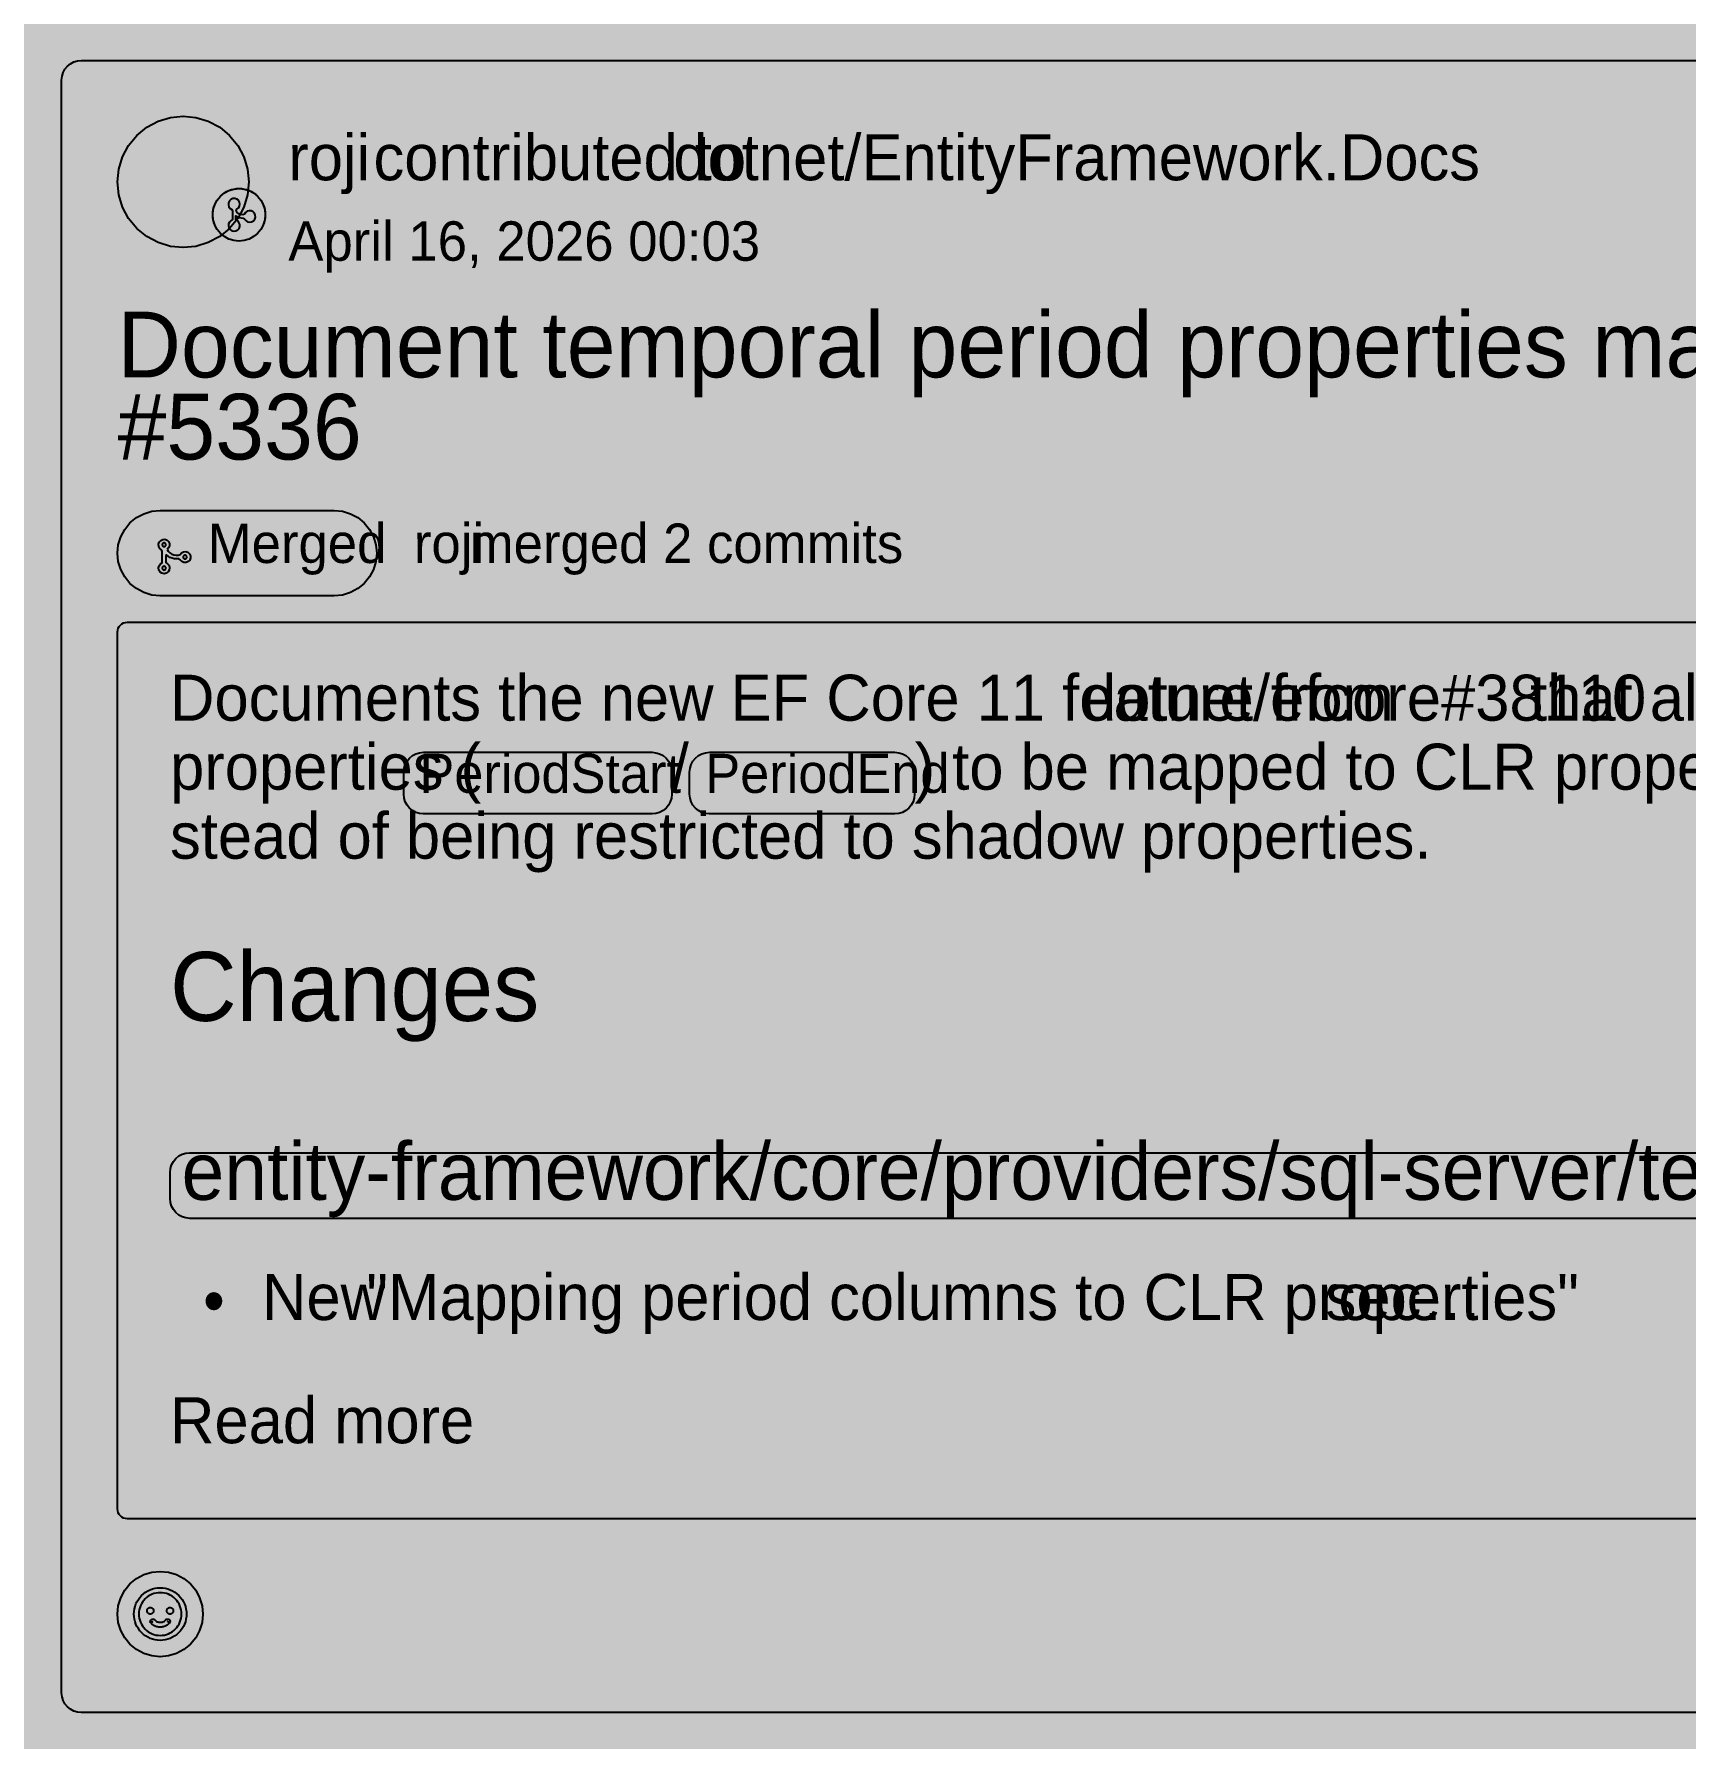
# Model space of a CAD drawing. Extents: x 0 to 2255, y 1 to 8699.
# Drawn here: x 336 to 838, y 7281 to 7800 of the extents above; entities that cross this region are included whole.
import ezdxf

# ---------------------------------------------------------------- set-up
doc = ezdxf.new("R2010")
doc.units = 0

msp = doc.modelspace()

# ---------------------------------------------------------------- hatches: boundary and pattern name
at = {"true_color": 0x0d1117}
for points in [[(0, 8699), (1280, 8699), (1280, 0.77), (0, 0.77)], [(0, 8635), (1280, 8635), (1280, 0.77), (0, 0.77)], [(350, 7792.07), (998.03, 7792.07), (998.03, 7792.07), (999.2, 7791.95), (1000.33, 7791.61), (1001.37, 7791.06), (1002.28, 7790.31), (1003.02, 7789.4), (1003.58, 7788.36), (1003.92, 7787.24), (1004.03, 7786.07), (1004.03, 7295.13), (1004.03, 7295.13), (1003.92, 7293.96), (1003.58, 7292.84), (1003.02, 7291.8), (1002.28, 7290.89), (1001.37, 7290.14), (1000.33, 7289.59), (999.2, 7289.25), (998.03, 7289.13), (350, 7289.13), (350, 7289.13), (348.83, 7289.25), (347.7, 7289.59), (346.67, 7290.14), (345.76, 7290.89), (345.01, 7291.8), (344.46, 7292.84), (344.12, 7293.96), (344, 7295.13), (344, 7786.07), (344, 7786.07), (344.12, 7787.24), (344.46, 7788.36), (345.01, 7789.4), (345.76, 7790.31), (346.67, 7791.06), (347.7, 7791.61), (348.83, 7791.95), (350, 7792.07)], [(398, 7753.07), (398, 7753.07), (398, 7753.07), (399.56, 7752.91), (401.06, 7752.46), (402.44, 7751.72), (403.66, 7750.72), (404.65, 7749.51), (405.39, 7748.13), (405.85, 7746.63), (406, 7745.07), (406, 7745.07), (406, 7745.07), (405.85, 7743.51), (405.39, 7742.01), (404.65, 7740.62), (403.66, 7739.41), (402.44, 7738.41), (401.06, 7737.68), (399.56, 7737.22), (398, 7737.07), (398, 7737.07), (398, 7737.07), (396.44, 7737.22), (394.94, 7737.68), (393.56, 7738.41), (392.34, 7739.41), (391.35, 7740.62), (390.61, 7742.01), (390.15, 7743.51), (390, 7745.07), (390, 7745.07), (390, 7745.07), (390.15, 7746.63), (390.61, 7748.13), (391.35, 7749.51), (392.34, 7750.72), (393.56, 7751.72), (394.94, 7752.46), (396.44, 7752.91), (398, 7753.07)]]:
    msp.add_hatch(color=256, dxfattribs=at).paths.add_polyline_path(points, flags=0)
at = {"true_color": 0x010409}
msp.add_hatch(color=256, dxfattribs=at).paths.add_polyline_path([(0, 8635), (1280, 8635), (1280, 0.77), (0, 0.77)], flags=0)
at = {"true_color": 0xffffff}
msp.add_hatch(color=256, dxfattribs=at).paths.add_polyline_path([(381, 7775.07), (381, 7775.07), (381, 7775.07), (384.9, 7774.68), (388.65, 7773.54), (392.11, 7771.7), (395.14, 7769.21), (397.63, 7766.18), (399.48, 7762.72), (400.62, 7758.97), (401, 7755.07), (401, 7755.07), (401, 7755.07), (400.62, 7751.16), (399.48, 7747.41), (397.63, 7743.96), (395.14, 7740.92), (392.11, 7738.44), (388.65, 7736.59), (384.9, 7735.45), (381, 7735.07), (381, 7735.07), (381, 7735.07), (377.1, 7735.45), (373.35, 7736.59), (369.89, 7738.44), (366.86, 7740.92), (364.37, 7743.96), (362.52, 7747.41), (361.38, 7751.16), (361, 7755.07), (361, 7755.07), (361, 7755.07), (361.38, 7758.97), (362.52, 7762.72), (364.37, 7766.18), (366.86, 7769.21), (369.89, 7771.7), (373.35, 7773.54), (377.1, 7774.68), (381, 7775.07)], flags=0)
at = {"true_color": 0xab7df8}
h = msp.add_hatch(color=256, dxfattribs=at)
h.paths.add_polyline_path([(398, 7737.07), (397.22, 7737.1), (396.44, 7737.22), (395.68, 7737.41), (394.94, 7737.67), (394.23, 7738.01), (393.56, 7738.41), (392.92, 7738.88), (392.34, 7739.41), (391.82, 7739.99), (391.35, 7740.62), (390.94, 7741.29), (390.61, 7742), (390.34, 7742.74), (390.15, 7743.51), (390.04, 7744.28), (390, 7745.07), (390.04, 7745.85), (390.15, 7746.63), (390.34, 7747.39), (390.61, 7748.13), (390.94, 7748.84), (391.35, 7749.51), (391.82, 7750.14), (392.34, 7750.72), (392.92, 7751.25), (393.56, 7751.72), (394.23, 7752.12), (394.94, 7752.46), (395.68, 7752.72), (396.44, 7752.91), (397.22, 7753.03), (398, 7753.07), (398.78, 7753.03), (399.56, 7752.91), (400.32, 7752.72), (401.06, 7752.46), (401.77, 7752.12), (402.44, 7751.72), (403.08, 7751.25), (403.66, 7750.72), (404.18, 7750.14), (404.65, 7749.51), (405.06, 7748.84), (405.39, 7748.13), (405.66, 7747.39), (405.85, 7746.63), (405.96, 7745.85), (406, 7745.07), (405.96, 7744.28), (405.85, 7743.51), (405.66, 7742.74), (405.39, 7742), (405.06, 7741.29), (404.65, 7740.62), (404.18, 7739.99), (403.66, 7739.41), (403.08, 7738.88), (402.44, 7738.41), (401.77, 7738.01), (401.06, 7737.67), (400.32, 7737.41), (399.56, 7737.22), (398.78, 7737.1), (398, 7737.07)], flags=0)
h.paths.add_polyline_path([(398.25, 7748.32), (398.14, 7748.93), (397.81, 7749.47), (397.32, 7749.86), (396.72, 7750.05), (396.09, 7750.02), (395.52, 7749.76), (395.07, 7749.32), (394.81, 7748.75), (394.76, 7748.13), (394.94, 7747.52), (395.32, 7747.02), (395.85, 7746.69), (396, 7746.16), (396, 7745.53), (396, 7744.9), (396, 7744.27), (396, 7743.64), (395.56, 7743.29), (395.1, 7742.86), (394.82, 7742.3), (394.76, 7741.67), (394.92, 7741.07), (395.29, 7740.56), (395.81, 7740.21), (396.42, 7740.07), (397.04, 7740.15), (397.6, 7740.45), (398.01, 7740.93), (398.22, 7741.52), (398.22, 7742.15), (397.99, 7742.73), (397.57, 7743.2), (397.01, 7743.49), (397, 7744.11), (397, 7744.74), (397.44, 7744.51), (398.01, 7744.24), (398.62, 7744.09), (399.25, 7744.07), (399.69, 7743.78), (400.07, 7743.28), (400.6, 7742.94), (401.21, 7742.82), (401.83, 7742.92), (402.38, 7743.23), (402.78, 7743.72), (402.98, 7744.31), (402.96, 7744.94), (402.72, 7745.52), (402.29, 7745.98), (401.72, 7746.25), (401.1, 7746.31), (400.49, 7746.14), (399.98, 7745.77), (399.64, 7745.25), (399.13, 7745.07), (398.51, 7745.13), (397.93, 7745.38), (397.46, 7745.79), (397.14, 7746.34), (397.32, 7746.77), (397.81, 7747.16), (398.14, 7747.7), (398.25, 7748.32)], flags=0)
at = {"true_color": 0x8957e5}
msp.add_hatch(color=256, dxfattribs=at).paths.add_polyline_path([(374, 7655.07), (426.93, 7655.07), (426.93, 7655.07), (429.47, 7654.82), (431.91, 7654.08), (434.16, 7652.88), (436.13, 7651.26), (437.74, 7649.29), (438.94, 7647.04), (439.68, 7644.6), (439.93, 7642.07), (439.93, 7642.07), (439.93, 7642.07), (439.68, 7639.53), (438.94, 7637.09), (437.74, 7634.84), (436.13, 7632.87), (434.16, 7631.26), (431.91, 7630.06), (429.47, 7629.32), (426.93, 7629.07), (374, 7629.07), (374, 7629.07), (371.46, 7629.32), (369.03, 7630.06), (366.78, 7631.26), (364.81, 7632.87), (363.19, 7634.84), (361.99, 7637.09), (361.25, 7639.53), (361, 7642.07), (361, 7642.07), (361, 7642.07), (361.25, 7644.6), (361.99, 7647.04), (363.19, 7649.29), (364.81, 7651.26), (366.78, 7652.88), (369.03, 7654.08), (371.46, 7654.82), (374, 7655.07)], flags=0)
at = {"true_color": 0xffffff}
h = msp.add_hatch(color=256, dxfattribs=at)
h.paths.add_polyline_path([(376.09, 7643.2), (376.46, 7642.63), (376.94, 7642.15), (377.51, 7641.78), (378.15, 7641.54), (378.83, 7641.44), (379.51, 7641.44), (380.06, 7641.65), (380.48, 7642.18), (381.08, 7642.5), (381.76, 7642.56), (382.4, 7642.34), (382.91, 7641.89), (383.2, 7641.28), (383.23, 7640.6), (382.98, 7639.97), (382.51, 7639.48), (381.88, 7639.22), (381.2, 7639.23), (380.58, 7639.5), (380.12, 7640), (379.64, 7640.32), (378.95, 7640.32), (378.27, 7640.37), (377.61, 7640.53), (376.98, 7640.79), (376.4, 7641.14), (375.88, 7641.59), (375.75, 7641.23), (375.75, 7640.54), (375.75, 7639.86), (375.75, 7639.18), (376.27, 7638.8), (376.69, 7638.27), (376.87, 7637.61), (376.78, 7636.94), (376.43, 7636.36), (375.87, 7635.96), (375.21, 7635.82), (374.54, 7635.94), (373.98, 7636.33), (373.61, 7636.9), (373.5, 7637.57), (373.66, 7638.23), (374.07, 7638.77), (374.62, 7639.13), (374.62, 7639.81), (374.62, 7640.5), (374.62, 7641.18), (374.62, 7641.86), (374.62, 7642.55), (374.45, 7643.11), (373.91, 7643.53), (373.58, 7644.12), (373.51, 7644.8), (373.71, 7645.44), (374.15, 7645.96), (374.76, 7646.26), (375.44, 7646.3), (376.08, 7646.06), (376.57, 7645.6), (376.84, 7644.98), (376.84, 7644.3), (376.58, 7643.67), (376.09, 7643.2)], flags=0)
h.paths.add_polyline_path([(375.19, 7636.94), (375.24, 7636.94), (375.3, 7636.95), (375.35, 7636.97), (375.4, 7636.98), (375.45, 7637.01), (375.5, 7637.04), (375.54, 7637.07), (375.59, 7637.11), (375.62, 7637.15), (375.66, 7637.19), (375.68, 7637.24), (375.71, 7637.29), (375.73, 7637.34), (375.74, 7637.39), (375.75, 7637.45), (375.75, 7637.5), (375.75, 7637.56), (375.74, 7637.61), (375.73, 7637.67), (375.71, 7637.72), (375.68, 7637.77), (375.66, 7637.82), (375.62, 7637.86), (375.59, 7637.9), (375.54, 7637.94), (375.5, 7637.97), (375.45, 7638), (375.4, 7638.02), (375.35, 7638.04), (375.3, 7638.06), (375.24, 7638.06), (375.19, 7638.07), (375.13, 7638.06), (375.08, 7638.06), (375.02, 7638.04), (374.97, 7638.02), (374.92, 7638), (374.88, 7637.97), (374.83, 7637.94), (374.79, 7637.9), (374.75, 7637.86), (374.72, 7637.82), (374.69, 7637.77), (374.67, 7637.72), (374.65, 7637.67), (374.64, 7637.61), (374.63, 7637.56), (374.62, 7637.5), (374.63, 7637.45), (374.64, 7637.39), (374.65, 7637.34), (374.67, 7637.29), (374.69, 7637.24), (374.72, 7637.19), (374.75, 7637.15), (374.79, 7637.11), (374.83, 7637.07), (374.88, 7637.04), (374.92, 7637.01), (374.97, 7636.98), (375.02, 7636.97), (375.08, 7636.95), (375.13, 7636.94), (375.19, 7636.94)], flags=0)
h.paths.add_polyline_path([(381.56, 7640.32), (381.62, 7640.32), (381.67, 7640.33), (381.73, 7640.34), (381.78, 7640.36), (381.83, 7640.38), (381.87, 7640.41), (381.92, 7640.44), (381.96, 7640.48), (382, 7640.52), (382.03, 7640.57), (382.06, 7640.61), (382.08, 7640.66), (382.1, 7640.72), (382.11, 7640.77), (382.12, 7640.82), (382.12, 7640.88), (382.12, 7640.93), (382.11, 7640.99), (382.1, 7641.04), (382.08, 7641.09), (382.06, 7641.14), (382.03, 7641.19), (382, 7641.24), (381.96, 7641.28), (381.92, 7641.31), (381.87, 7641.35), (381.83, 7641.38), (381.78, 7641.4), (381.73, 7641.42), (381.67, 7641.43), (381.62, 7641.44), (381.56, 7641.44), (381.51, 7641.44), (381.45, 7641.43), (381.4, 7641.42), (381.35, 7641.4), (381.3, 7641.38), (381.25, 7641.35), (381.21, 7641.31), (381.16, 7641.28), (381.13, 7641.24), (381.09, 7641.19), (381.07, 7641.14), (381.04, 7641.09), (381.02, 7641.04), (381.01, 7640.99), (381, 7640.93), (381, 7640.88), (381, 7640.82), (381.01, 7640.77), (381.02, 7640.72), (381.04, 7640.66), (381.07, 7640.61), (381.09, 7640.57), (381.13, 7640.52), (381.16, 7640.48), (381.21, 7640.44), (381.25, 7640.41), (381.3, 7640.38), (381.35, 7640.36), (381.4, 7640.34), (381.45, 7640.33), (381.51, 7640.32), (381.56, 7640.32)], flags=0)
h.paths.add_polyline_path([(375.75, 7644.63), (375.75, 7644.68), (375.74, 7644.74), (375.73, 7644.79), (375.71, 7644.84), (375.68, 7644.89), (375.65, 7644.94), (375.62, 7644.99), (375.58, 7645.03), (375.54, 7645.06), (375.5, 7645.1), (375.45, 7645.12), (375.4, 7645.15), (375.35, 7645.17), (375.3, 7645.18), (375.24, 7645.19), (375.19, 7645.19), (375.13, 7645.19), (375.08, 7645.18), (375.02, 7645.16), (374.97, 7645.15), (374.92, 7645.12), (374.87, 7645.09), (374.83, 7645.06), (374.79, 7645.02), (374.75, 7644.98), (374.72, 7644.94), (374.69, 7644.89), (374.67, 7644.84), (374.65, 7644.79), (374.64, 7644.74), (374.63, 7644.68), (374.62, 7644.63), (374.63, 7644.57), (374.64, 7644.52), (374.65, 7644.46), (374.67, 7644.41), (374.69, 7644.36), (374.72, 7644.31), (374.75, 7644.27), (374.79, 7644.23), (374.83, 7644.19), (374.88, 7644.16), (374.92, 7644.13), (374.97, 7644.11), (375.03, 7644.09), (375.08, 7644.08), (375.13, 7644.07), (375.19, 7644.07), (375.24, 7644.07), (375.3, 7644.08), (375.35, 7644.09), (375.4, 7644.11), (375.45, 7644.13), (375.5, 7644.16), (375.55, 7644.19), (375.59, 7644.23), (375.62, 7644.27), (375.66, 7644.32), (375.68, 7644.36), (375.71, 7644.41), (375.73, 7644.47), (375.74, 7644.52), (375.75, 7644.57), (375.75, 7644.63)], flags=0)
at = {"true_color": 0x151b23}
for points in [[(364, 7621.07), (984.03, 7621.07), (984.03, 7621.07), (984.62, 7621.01), (985.18, 7620.84), (985.7, 7620.56), (986.15, 7620.19), (986.53, 7619.73), (986.8, 7619.21), (986.98, 7618.65), (987.03, 7618.07), (987.03, 7351.13), (987.03, 7351.13), (986.98, 7350.55), (986.8, 7349.99), (986.53, 7349.47), (986.15, 7349.01), (985.7, 7348.64), (985.18, 7348.36), (984.62, 7348.19), (984.03, 7348.13), (364, 7348.13), (364, 7348.13), (363.41, 7348.19), (362.85, 7348.36), (362.33, 7348.64), (361.88, 7349.01), (361.51, 7349.47), (361.23, 7349.99), (361.06, 7350.55), (361, 7351.13), (361, 7618.07), (361, 7618.07), (361.06, 7618.65), (361.23, 7619.21), (361.51, 7619.73), (361.88, 7620.19), (362.33, 7620.56), (362.85, 7620.84), (363.41, 7621.01), (364, 7621.07)], [(374, 7332.13), (374, 7332.13), (374, 7332.13), (376.54, 7331.88), (378.97, 7331.14), (381.22, 7329.94), (383.19, 7328.33), (384.81, 7326.36), (386.01, 7324.11), (386.75, 7321.67), (387, 7319.13), (387, 7319.13), (387, 7319.13), (386.75, 7316.6), (386.01, 7314.16), (384.81, 7311.91), (383.19, 7309.94), (381.22, 7308.32), (378.97, 7307.12), (376.54, 7306.38), (374, 7306.13), (374, 7306.13), (374, 7306.13), (371.46, 7306.38), (369.03, 7307.12), (366.78, 7308.32), (364.81, 7309.94), (363.19, 7311.91), (361.99, 7314.16), (361.25, 7316.6), (361, 7319.13), (361, 7319.13), (361, 7319.13), (361.25, 7321.67), (361.99, 7324.11), (363.19, 7326.36), (364.81, 7328.33), (366.78, 7329.94), (369.03, 7331.14), (371.46, 7331.88), (374, 7332.13)]]:
    msp.add_hatch(color=256, dxfattribs=at).paths.add_polyline_path(points, flags=0)
at = {"true_color": 0x656c76}
for points in [[(454.15, 7581.45), (523.73, 7581.45), (523.73, 7581.45), (524.9, 7581.33), (526.03, 7580.99), (527.07, 7580.44), (527.98, 7579.69), (528.72, 7578.78), (529.28, 7577.75), (529.62, 7576.62), (529.73, 7575.45), (529.73, 7568.68), (529.73, 7568.68), (529.62, 7567.51), (529.28, 7566.39), (528.72, 7565.35), (527.98, 7564.44), (527.07, 7563.69), (526.03, 7563.14), (524.9, 7562.8), (523.73, 7562.68), (454.15, 7562.68), (454.15, 7562.68), (452.98, 7562.8), (451.85, 7563.14), (450.82, 7563.69), (449.91, 7564.44), (449.16, 7565.35), (448.61, 7566.39), (448.27, 7567.51), (448.15, 7568.68), (448.15, 7575.45), (448.15, 7575.45), (448.27, 7576.62), (448.61, 7577.75), (449.16, 7578.78), (449.91, 7579.69), (450.82, 7580.44), (451.85, 7580.99), (452.98, 7581.33), (454.15, 7581.45)], [(541.18, 7581.45), (597.67, 7581.45), (597.67, 7581.45), (598.84, 7581.33), (599.96, 7580.99), (601, 7580.44), (601.91, 7579.69), (602.66, 7578.78), (603.21, 7577.75), (603.55, 7576.62), (603.67, 7575.45), (603.67, 7568.68), (603.67, 7568.68), (603.55, 7567.51), (603.21, 7566.39), (602.66, 7565.35), (601.91, 7564.44), (601, 7563.69), (599.96, 7563.14), (598.84, 7562.8), (597.67, 7562.68), (541.18, 7562.68), (541.18, 7562.68), (540.01, 7562.8), (538.89, 7563.14), (537.85, 7563.69), (536.94, 7564.44), (536.19, 7565.35), (535.64, 7566.39), (535.3, 7567.51), (535.18, 7568.68), (535.18, 7575.45), (535.18, 7575.45), (535.3, 7576.62), (535.64, 7577.75), (536.19, 7578.78), (536.94, 7579.69), (537.85, 7580.44), (538.89, 7580.99), (540.01, 7581.33), (541.18, 7581.45)], [(383, 7459.58), (964.62, 7459.58), (964.62, 7459.58), (965.79, 7459.47), (966.91, 7459.13), (967.95, 7458.57), (968.86, 7457.83), (969.61, 7456.92), (970.16, 7455.88), (970.5, 7454.75), (970.62, 7453.58), (970.62, 7445.58), (970.62, 7445.58), (970.5, 7444.41), (970.16, 7443.29), (969.61, 7442.25), (968.86, 7441.34), (967.95, 7440.59), (966.91, 7440.04), (965.79, 7439.7), (964.62, 7439.58), (383, 7439.58), (383, 7439.58), (381.83, 7439.7), (380.7, 7440.04), (379.67, 7440.59), (378.76, 7441.34), (378.01, 7442.25), (377.46, 7443.29), (377.12, 7444.41), (377, 7445.58), (377, 7453.58), (377, 7453.58), (377.12, 7454.75), (377.46, 7455.88), (378.01, 7456.92), (378.76, 7457.83), (379.67, 7458.57), (380.7, 7459.13), (381.83, 7459.47), (383, 7459.58)]]:
    msp.add_hatch(color=256, dxfattribs=at).paths.add_polyline_path(points, flags=0)
at = {"true_color": 0x9198a1}
h = msp.add_hatch(color=256, dxfattribs=at)
h.paths.add_polyline_path([(374, 7327.13), (374.78, 7327.1), (375.56, 7326.98), (376.32, 7326.79), (377.06, 7326.53), (377.77, 7326.19), (378.44, 7325.79), (379.08, 7325.32), (379.66, 7324.79), (380.18, 7324.21), (380.65, 7323.58), (381.06, 7322.9), (381.39, 7322.2), (381.66, 7321.46), (381.85, 7320.69), (381.96, 7319.92), (382, 7319.13), (381.96, 7318.35), (381.85, 7317.57), (381.66, 7316.81), (381.39, 7316.07), (381.06, 7315.36), (380.65, 7314.69), (380.18, 7314.06), (379.66, 7313.48), (379.08, 7312.95), (378.44, 7312.48), (377.77, 7312.08), (377.06, 7311.74), (376.32, 7311.48), (375.56, 7311.29), (374.78, 7311.17), (374, 7311.13), (373.22, 7311.17), (372.44, 7311.29), (371.68, 7311.48), (370.94, 7311.74), (370.23, 7312.08), (369.56, 7312.48), (368.92, 7312.95), (368.34, 7313.48), (367.82, 7314.06), (367.35, 7314.69), (366.94, 7315.36), (366.61, 7316.07), (366.34, 7316.81), (366.15, 7317.57), (366.04, 7318.35), (366, 7319.13), (366.04, 7319.92), (366.15, 7320.69), (366.34, 7321.46), (366.61, 7322.2), (366.94, 7322.9), (367.35, 7323.58), (367.82, 7324.21), (368.34, 7324.79), (368.92, 7325.32), (369.56, 7325.79), (370.23, 7326.19), (370.94, 7326.53), (371.68, 7326.79), (372.44, 7326.98), (373.22, 7327.1), (374, 7327.13)], flags=0)
h.paths.add_polyline_path([(367.5, 7319.13), (367.53, 7318.5), (367.62, 7317.86), (367.78, 7317.25), (367.99, 7316.65), (368.27, 7316.07), (368.59, 7315.52), (368.98, 7315.01), (369.4, 7314.54), (369.88, 7314.11), (370.39, 7313.73), (370.94, 7313.4), (371.51, 7313.13), (372.11, 7312.91), (372.73, 7312.76), (373.36, 7312.66), (374, 7312.63), (374.64, 7312.66), (375.27, 7312.76), (375.89, 7312.91), (376.49, 7313.13), (377.06, 7313.4), (377.61, 7313.73), (378.12, 7314.11), (378.6, 7314.54), (379.02, 7315.01), (379.41, 7315.52), (379.73, 7316.07), (380.01, 7316.65), (380.22, 7317.25), (380.38, 7317.86), (380.47, 7318.5), (380.5, 7319.13), (380.47, 7319.77), (380.38, 7320.4), (380.22, 7321.02), (380.01, 7321.62), (379.73, 7322.2), (379.41, 7322.74), (379.02, 7323.26), (378.6, 7323.73), (378.12, 7324.16), (377.61, 7324.54), (377.06, 7324.87), (376.49, 7325.14), (375.89, 7325.35), (375.27, 7325.51), (374.64, 7325.6), (374, 7325.63), (373.36, 7325.6), (372.73, 7325.51), (372.11, 7325.35), (371.51, 7325.14), (370.94, 7324.87), (370.39, 7324.54), (369.88, 7324.16), (369.4, 7323.73), (368.98, 7323.26), (368.59, 7322.74), (368.27, 7322.2), (367.99, 7321.62), (367.78, 7321.02), (367.62, 7320.4), (367.53, 7319.77), (367.5, 7319.13)], flags=0)
h.paths.add_polyline_path([(371.32, 7317.5), (371.55, 7317.61), (371.81, 7317.63), (372.05, 7317.57), (372.27, 7317.43), (372.44, 7317.23), (372.63, 7317.06), (372.84, 7316.92), (373.08, 7316.81), (373.32, 7316.72), (373.57, 7316.67), (373.82, 7316.64), (374.08, 7316.63), (374.34, 7316.65), (374.59, 7316.7), (374.84, 7316.78), (375.07, 7316.88), (375.29, 7317.01), (375.49, 7317.17), (375.67, 7317.36), (375.86, 7317.53), (376.1, 7317.62), (376.35, 7317.63), (376.6, 7317.55), (376.8, 7317.4), (376.94, 7317.18), (377, 7316.93), (376.97, 7316.68), (376.86, 7316.45), (376.73, 7316.29), (376.56, 7316.11), (376.36, 7315.94), (376.16, 7315.78), (375.94, 7315.65), (375.71, 7315.52), (375.48, 7315.42), (375.24, 7315.33), (374.99, 7315.25), (374.74, 7315.2), (374.49, 7315.16), (374.23, 7315.14), (373.97, 7315.13), (373.72, 7315.14), (373.46, 7315.17), (373.21, 7315.21), (372.96, 7315.27), (372.71, 7315.34), (372.47, 7315.44), (372.24, 7315.55), (372.01, 7315.67), (371.8, 7315.82), (371.6, 7315.97), (371.41, 7316.15), (371.23, 7316.33), (371.22, 7316.51), (371.43, 7316.66), (371.64, 7316.81), (371.65, 7316.81), (371.43, 7316.66), (371.22, 7316.52), (371.06, 7316.58), (371, 7316.83), (371.03, 7317.09), (371.14, 7317.32), (371.32, 7317.5)], flags=0)
h.paths.add_polyline_path([(378, 7320.13), (378, 7320.04), (377.98, 7319.94), (377.96, 7319.84), (377.92, 7319.75), (377.88, 7319.66), (377.83, 7319.58), (377.77, 7319.5), (377.71, 7319.43), (377.63, 7319.36), (377.56, 7319.3), (377.47, 7319.25), (377.38, 7319.21), (377.29, 7319.18), (377.2, 7319.15), (377.1, 7319.14), (377, 7319.13), (376.9, 7319.14), (376.8, 7319.15), (376.71, 7319.18), (376.62, 7319.21), (376.53, 7319.25), (376.44, 7319.3), (376.37, 7319.36), (376.29, 7319.43), (376.23, 7319.5), (376.17, 7319.58), (376.12, 7319.66), (376.08, 7319.75), (376.04, 7319.84), (376.02, 7319.94), (376, 7320.04), (376, 7320.13), (376, 7320.23), (376.02, 7320.33), (376.04, 7320.42), (376.08, 7320.52), (376.12, 7320.6), (376.17, 7320.69), (376.23, 7320.77), (376.29, 7320.84), (376.37, 7320.91), (376.44, 7320.96), (376.53, 7321.02), (376.62, 7321.06), (376.71, 7321.09), (376.8, 7321.11), (376.9, 7321.13), (377, 7321.13), (377.1, 7321.13), (377.2, 7321.11), (377.29, 7321.09), (377.38, 7321.06), (377.47, 7321.02), (377.56, 7320.96), (377.63, 7320.91), (377.71, 7320.84), (377.77, 7320.77), (377.83, 7320.69), (377.88, 7320.6), (377.92, 7320.52), (377.96, 7320.42), (377.98, 7320.33), (378, 7320.23), (378, 7320.13)], flags=0)
h.paths.add_polyline_path([(371, 7319.13), (370.9, 7319.14), (370.8, 7319.15), (370.71, 7319.18), (370.62, 7319.21), (370.53, 7319.25), (370.44, 7319.3), (370.37, 7319.36), (370.29, 7319.43), (370.23, 7319.5), (370.17, 7319.58), (370.12, 7319.66), (370.08, 7319.75), (370.04, 7319.84), (370.02, 7319.94), (370, 7320.04), (370, 7320.13), (370, 7320.23), (370.02, 7320.33), (370.04, 7320.42), (370.08, 7320.52), (370.12, 7320.6), (370.17, 7320.69), (370.23, 7320.77), (370.29, 7320.84), (370.37, 7320.91), (370.44, 7320.96), (370.53, 7321.02), (370.62, 7321.06), (370.71, 7321.09), (370.8, 7321.11), (370.9, 7321.13), (371, 7321.13), (371.1, 7321.13), (371.2, 7321.11), (371.29, 7321.09), (371.38, 7321.06), (371.47, 7321.02), (371.56, 7320.96), (371.63, 7320.91), (371.71, 7320.84), (371.77, 7320.77), (371.83, 7320.69), (371.88, 7320.6), (371.92, 7320.52), (371.96, 7320.42), (371.98, 7320.33), (372, 7320.23), (372, 7320.13), (372, 7320.04), (371.98, 7319.94), (371.96, 7319.84), (371.92, 7319.75), (371.88, 7319.66), (371.83, 7319.58), (371.77, 7319.5), (371.71, 7319.43), (371.63, 7319.36), (371.56, 7319.3), (371.47, 7319.25), (371.38, 7319.21), (371.29, 7319.18), (371.2, 7319.15), (371.1, 7319.14), (371, 7319.13)], flags=0)
h.paths.add_polyline_path([(376.25, 7316.88), (376.27, 7316.87), (376.29, 7316.86), (376.31, 7316.84), (376.32, 7316.83), (376.34, 7316.82), (376.36, 7316.81), (376.38, 7316.79), (376.4, 7316.78), (376.42, 7316.77), (376.44, 7316.75), (376.45, 7316.74), (376.47, 7316.73), (376.49, 7316.71), (376.51, 7316.7), (376.53, 7316.69), (376.55, 7316.68), (376.56, 7316.66), (376.58, 7316.65), (376.6, 7316.64), (376.62, 7316.62), (376.64, 7316.61), (376.66, 7316.6), (376.68, 7316.58), (376.69, 7316.57), (376.71, 7316.56), (376.73, 7316.55), (376.75, 7316.53), (376.77, 7316.52), (376.79, 7316.51), (376.8, 7316.49), (376.82, 7316.48), (376.84, 7316.47), (376.82, 7316.48), (376.8, 7316.49), (376.79, 7316.51), (376.77, 7316.52), (376.75, 7316.53), (376.73, 7316.55), (376.71, 7316.56), (376.69, 7316.57), (376.68, 7316.58), (376.66, 7316.6), (376.64, 7316.61), (376.62, 7316.62), (376.6, 7316.64), (376.58, 7316.65), (376.56, 7316.66), (376.55, 7316.68), (376.53, 7316.69), (376.51, 7316.7), (376.49, 7316.71), (376.47, 7316.73), (376.45, 7316.74), (376.44, 7316.75), (376.42, 7316.77), (376.4, 7316.78), (376.38, 7316.79), (376.36, 7316.81), (376.34, 7316.82), (376.32, 7316.83), (376.31, 7316.84), (376.29, 7316.86), (376.27, 7316.87), (376.25, 7316.88)], flags=0)

# ---------------------------------------------------------------- linework, layer by layer
at = {"true_color": 0x3d444d}
msp.add_lwpolyline([(998.03, 7289.13), (350, 7289.13), (350, 7289.13), (348.83, 7289.25), (347.7, 7289.59), (346.67, 7290.14), (345.76, 7290.89), (345.01, 7291.8), (344.46, 7292.84), (344.12, 7293.96), (344, 7295.13), (344, 7786.07), (344, 7786.07), (344.12, 7787.24), (344.46, 7788.36), (345.01, 7789.4), (345.76, 7790.31), (346.67, 7791.06), (347.7, 7791.61), (348.83, 7791.95), (350, 7792.07), (350, 7792.07), (998.03, 7792.07)], dxfattribs=at)
at = {"true_color": 0x010409}
msp.add_lwpolyline([(381, 7775.07), (381, 7775.07), (381, 7775.07), (384.9, 7774.68), (388.65, 7773.54), (392.11, 7771.7), (395.14, 7769.21), (397.63, 7766.18), (399.48, 7762.72), (400.62, 7758.97), (401, 7755.07), (401, 7755.07), (401, 7755.07), (400.62, 7751.16), (399.48, 7747.41), (397.63, 7743.96), (395.14, 7740.92), (392.11, 7738.44), (388.65, 7736.59), (384.9, 7735.45), (381, 7735.07), (381, 7735.07), (381, 7735.07), (377.1, 7735.45), (373.35, 7736.59), (369.89, 7738.44), (366.86, 7740.92), (364.37, 7743.96), (362.52, 7747.41), (361.38, 7751.16), (361, 7755.07), (361, 7755.07), (361, 7755.07), (361.38, 7758.97), (362.52, 7762.72), (364.37, 7766.18), (366.86, 7769.21), (369.89, 7771.7), (373.35, 7773.54), (377.1, 7774.68), (381, 7775.07)], close=True, dxfattribs=at)
at = {"true_color": 0x0d1117}
msp.add_lwpolyline([(398, 7753.07), (398, 7753.07), (398, 7753.07), (399.56, 7752.91), (401.06, 7752.46), (402.44, 7751.72), (403.66, 7750.72), (404.65, 7749.51), (405.39, 7748.13), (405.85, 7746.63), (406, 7745.07), (406, 7745.07), (406, 7745.07), (405.85, 7743.51), (405.39, 7742.01), (404.65, 7740.62), (403.66, 7739.41), (402.44, 7738.41), (401.06, 7737.68), (399.56, 7737.22), (398, 7737.07), (398, 7737.07), (398, 7737.07), (396.44, 7737.22), (394.94, 7737.68), (393.56, 7738.41), (392.34, 7739.41), (391.35, 7740.62), (390.61, 7742.01), (390.15, 7743.51), (390, 7745.07), (390, 7745.07), (390, 7745.07), (390.15, 7746.63), (390.61, 7748.13), (391.35, 7749.51), (392.34, 7750.72), (393.56, 7751.72), (394.94, 7752.46), (396.44, 7752.91), (398, 7753.07)], close=True, dxfattribs=at)
at = {"true_color": 0xab7df8}
for points in [[(398, 7737.07), (397.22, 7737.1), (396.44, 7737.22), (395.68, 7737.41), (394.94, 7737.67), (394.23, 7738.01), (393.56, 7738.41), (392.92, 7738.88), (392.34, 7739.41), (391.82, 7739.99), (391.35, 7740.62), (390.94, 7741.29), (390.61, 7742), (390.34, 7742.74), (390.15, 7743.51), (390.04, 7744.28), (390, 7745.07), (390.04, 7745.85), (390.15, 7746.63), (390.34, 7747.39), (390.61, 7748.13), (390.94, 7748.84), (391.35, 7749.51), (391.82, 7750.14), (392.34, 7750.72), (392.92, 7751.25), (393.56, 7751.72), (394.23, 7752.12), (394.94, 7752.46), (395.68, 7752.72), (396.44, 7752.91), (397.22, 7753.03), (398, 7753.07), (398.78, 7753.03), (399.56, 7752.91), (400.32, 7752.72), (401.06, 7752.46), (401.77, 7752.12), (402.44, 7751.72), (403.08, 7751.25), (403.66, 7750.72), (404.18, 7750.14), (404.65, 7749.51), (405.06, 7748.84), (405.39, 7748.13), (405.66, 7747.39), (405.85, 7746.63), (405.96, 7745.85), (406, 7745.07), (405.96, 7744.28), (405.85, 7743.51), (405.66, 7742.74), (405.39, 7742), (405.06, 7741.29), (404.65, 7740.62), (404.18, 7739.99), (403.66, 7739.41), (403.08, 7738.88), (402.44, 7738.41), (401.77, 7738.01), (401.06, 7737.67), (400.32, 7737.41), (399.56, 7737.22), (398.78, 7737.1), (398, 7737.07)], [(398.25, 7748.32), (398.14, 7748.93), (397.81, 7749.47), (397.32, 7749.86), (396.72, 7750.05), (396.09, 7750.02), (395.52, 7749.76), (395.07, 7749.32), (394.81, 7748.75), (394.76, 7748.13), (394.94, 7747.52), (395.32, 7747.02), (395.85, 7746.69), (396, 7746.16), (396, 7745.53), (396, 7744.9), (396, 7744.27), (396, 7743.64), (395.56, 7743.29), (395.1, 7742.86), (394.82, 7742.3), (394.76, 7741.67), (394.92, 7741.07), (395.29, 7740.56), (395.81, 7740.21), (396.42, 7740.07), (397.04, 7740.15), (397.6, 7740.45), (398.01, 7740.93), (398.22, 7741.52), (398.22, 7742.15), (397.99, 7742.73), (397.57, 7743.2), (397.01, 7743.49), (397, 7744.11), (397, 7744.74), (397.44, 7744.51), (398.01, 7744.24), (398.62, 7744.09), (399.25, 7744.07), (399.69, 7743.78), (400.07, 7743.28), (400.6, 7742.94), (401.21, 7742.82), (401.83, 7742.92), (402.38, 7743.23), (402.78, 7743.72), (402.98, 7744.31), (402.96, 7744.94), (402.72, 7745.52), (402.29, 7745.98), (401.72, 7746.25), (401.1, 7746.31), (400.49, 7746.14), (399.98, 7745.77), (399.64, 7745.25), (399.13, 7745.07), (398.51, 7745.13), (397.93, 7745.38), (397.46, 7745.79), (397.14, 7746.34), (397.32, 7746.77), (397.81, 7747.16), (398.14, 7747.7), (398.25, 7748.32)]]:
    msp.add_lwpolyline(points, close=True, dxfattribs=at)
at = {"true_color": 0x8957e5}
msp.add_lwpolyline([(374, 7655.07), (426.93, 7655.07), (426.93, 7655.07), (429.47, 7654.82), (431.91, 7654.08), (434.16, 7652.88), (436.13, 7651.26), (437.74, 7649.29), (438.94, 7647.04), (439.68, 7644.6), (439.93, 7642.07), (439.93, 7642.07), (439.93, 7642.07), (439.68, 7639.53), (438.94, 7637.09), (437.74, 7634.84), (436.13, 7632.87), (434.16, 7631.26), (431.91, 7630.06), (429.47, 7629.32), (426.93, 7629.07), (374, 7629.07), (374, 7629.07), (371.46, 7629.32), (369.03, 7630.06), (366.78, 7631.26), (364.81, 7632.87), (363.19, 7634.84), (361.99, 7637.09), (361.25, 7639.53), (361, 7642.07), (361, 7642.07), (361, 7642.07), (361.25, 7644.6), (361.99, 7647.04), (363.19, 7649.29), (364.81, 7651.26), (366.78, 7652.88), (369.03, 7654.08), (371.46, 7654.82), (374, 7655.07)], close=True, dxfattribs=at)
at = {"true_color": 0xffffff}
for points in [[(376.09, 7643.2), (376.46, 7642.63), (376.94, 7642.15), (377.51, 7641.78), (378.15, 7641.54), (378.83, 7641.44), (379.51, 7641.44), (380.06, 7641.65), (380.48, 7642.18), (381.08, 7642.5), (381.76, 7642.56), (382.4, 7642.34), (382.91, 7641.89), (383.2, 7641.28), (383.23, 7640.6), (382.98, 7639.97), (382.51, 7639.48), (381.88, 7639.22), (381.2, 7639.23), (380.58, 7639.5), (380.12, 7640), (379.64, 7640.32), (378.95, 7640.32), (378.27, 7640.37), (377.61, 7640.53), (376.98, 7640.79), (376.4, 7641.14), (375.88, 7641.59), (375.75, 7641.23), (375.75, 7640.54), (375.75, 7639.86), (375.75, 7639.18), (376.27, 7638.8), (376.69, 7638.27), (376.87, 7637.61), (376.78, 7636.94), (376.43, 7636.36), (375.87, 7635.96), (375.21, 7635.82), (374.54, 7635.94), (373.98, 7636.33), (373.61, 7636.9), (373.5, 7637.57), (373.66, 7638.23), (374.07, 7638.77), (374.62, 7639.13), (374.62, 7639.81), (374.62, 7640.5), (374.62, 7641.18), (374.62, 7641.86), (374.62, 7642.55), (374.45, 7643.11), (373.91, 7643.53), (373.58, 7644.12), (373.51, 7644.8), (373.71, 7645.44), (374.15, 7645.96), (374.76, 7646.26), (375.44, 7646.3), (376.08, 7646.06), (376.57, 7645.6), (376.84, 7644.98), (376.84, 7644.3), (376.58, 7643.67), (376.09, 7643.2)], [(375.75, 7644.63), (375.75, 7644.68), (375.74, 7644.74), (375.73, 7644.79), (375.71, 7644.84), (375.68, 7644.89), (375.65, 7644.94), (375.62, 7644.99), (375.58, 7645.03), (375.54, 7645.06), (375.5, 7645.1), (375.45, 7645.12), (375.4, 7645.15), (375.35, 7645.17), (375.3, 7645.18), (375.24, 7645.19), (375.19, 7645.19), (375.13, 7645.19), (375.08, 7645.18), (375.02, 7645.16), (374.97, 7645.15), (374.92, 7645.12), (374.87, 7645.09), (374.83, 7645.06), (374.79, 7645.02), (374.75, 7644.98), (374.72, 7644.94), (374.69, 7644.89), (374.67, 7644.84), (374.65, 7644.79), (374.64, 7644.74), (374.63, 7644.68), (374.62, 7644.63), (374.63, 7644.57), (374.64, 7644.52), (374.65, 7644.46), (374.67, 7644.41), (374.69, 7644.36), (374.72, 7644.31), (374.75, 7644.27), (374.79, 7644.23), (374.83, 7644.19), (374.88, 7644.16), (374.92, 7644.13), (374.97, 7644.11), (375.03, 7644.09), (375.08, 7644.08), (375.13, 7644.07), (375.19, 7644.07), (375.24, 7644.07), (375.3, 7644.08), (375.35, 7644.09), (375.4, 7644.11), (375.45, 7644.13), (375.5, 7644.16), (375.55, 7644.19), (375.59, 7644.23), (375.62, 7644.27), (375.66, 7644.32), (375.68, 7644.36), (375.71, 7644.41), (375.73, 7644.47), (375.74, 7644.52), (375.75, 7644.57), (375.75, 7644.63)], [(381.56, 7640.32), (381.62, 7640.32), (381.67, 7640.33), (381.73, 7640.34), (381.78, 7640.36), (381.83, 7640.38), (381.87, 7640.41), (381.92, 7640.44), (381.96, 7640.48), (382, 7640.52), (382.03, 7640.57), (382.06, 7640.61), (382.08, 7640.66), (382.1, 7640.72), (382.11, 7640.77), (382.12, 7640.82), (382.12, 7640.88), (382.12, 7640.93), (382.11, 7640.99), (382.1, 7641.04), (382.08, 7641.09), (382.06, 7641.14), (382.03, 7641.19), (382, 7641.24), (381.96, 7641.28), (381.92, 7641.31), (381.87, 7641.35), (381.83, 7641.38), (381.78, 7641.4), (381.73, 7641.42), (381.67, 7641.43), (381.62, 7641.44), (381.56, 7641.44), (381.51, 7641.44), (381.45, 7641.43), (381.4, 7641.42), (381.35, 7641.4), (381.3, 7641.38), (381.25, 7641.35), (381.21, 7641.31), (381.16, 7641.28), (381.13, 7641.24), (381.09, 7641.19), (381.07, 7641.14), (381.04, 7641.09), (381.02, 7641.04), (381.01, 7640.99), (381, 7640.93), (381, 7640.88), (381, 7640.82), (381.01, 7640.77), (381.02, 7640.72), (381.04, 7640.66), (381.07, 7640.61), (381.09, 7640.57), (381.13, 7640.52), (381.16, 7640.48), (381.21, 7640.44), (381.25, 7640.41), (381.3, 7640.38), (381.35, 7640.36), (381.4, 7640.34), (381.45, 7640.33), (381.51, 7640.32), (381.56, 7640.32)], [(375.19, 7636.94), (375.24, 7636.94), (375.3, 7636.95), (375.35, 7636.97), (375.4, 7636.98), (375.45, 7637.01), (375.5, 7637.04), (375.54, 7637.07), (375.59, 7637.11), (375.62, 7637.15), (375.66, 7637.19), (375.68, 7637.24), (375.71, 7637.29), (375.73, 7637.34), (375.74, 7637.39), (375.75, 7637.45), (375.75, 7637.5), (375.75, 7637.56), (375.74, 7637.61), (375.73, 7637.67), (375.71, 7637.72), (375.68, 7637.77), (375.66, 7637.82), (375.62, 7637.86), (375.59, 7637.9), (375.54, 7637.94), (375.5, 7637.97), (375.45, 7638), (375.4, 7638.02), (375.35, 7638.04), (375.3, 7638.06), (375.24, 7638.06), (375.19, 7638.07), (375.13, 7638.06), (375.08, 7638.06), (375.02, 7638.04), (374.97, 7638.02), (374.92, 7638), (374.88, 7637.97), (374.83, 7637.94), (374.79, 7637.9), (374.75, 7637.86), (374.72, 7637.82), (374.69, 7637.77), (374.67, 7637.72), (374.65, 7637.67), (374.64, 7637.61), (374.63, 7637.56), (374.62, 7637.5), (374.63, 7637.45), (374.64, 7637.39), (374.65, 7637.34), (374.67, 7637.29), (374.69, 7637.24), (374.72, 7637.19), (374.75, 7637.15), (374.79, 7637.11), (374.83, 7637.07), (374.88, 7637.04), (374.92, 7637.01), (374.97, 7636.98), (375.02, 7636.97), (375.08, 7636.95), (375.13, 7636.94), (375.19, 7636.94)]]:
    msp.add_lwpolyline(points, close=True, dxfattribs=at)
at = {"true_color": 0x151b23}
msp.add_lwpolyline([(984.03, 7348.13), (364, 7348.13), (364, 7348.13), (363.41, 7348.19), (362.85, 7348.36), (362.33, 7348.64), (361.88, 7349.01), (361.51, 7349.47), (361.23, 7349.99), (361.06, 7350.55), (361, 7351.13), (361, 7618.07), (361, 7618.07), (361.06, 7618.65), (361.23, 7619.21), (361.51, 7619.73), (361.88, 7620.19), (362.33, 7620.56), (362.85, 7620.84), (363.41, 7621.01), (364, 7621.07), (364, 7621.07), (984.03, 7621.07)], dxfattribs=at)
at = {"true_color": 0x656c76}
for points in [[(454.15, 7581.45), (523.73, 7581.45), (523.73, 7581.45), (524.9, 7581.33), (526.03, 7580.99), (527.07, 7580.44), (527.98, 7579.69), (528.72, 7578.78), (529.28, 7577.75), (529.62, 7576.62), (529.73, 7575.45), (529.73, 7568.68), (529.73, 7568.68), (529.62, 7567.51), (529.28, 7566.39), (528.72, 7565.35), (527.98, 7564.44), (527.07, 7563.69), (526.03, 7563.14), (524.9, 7562.8), (523.73, 7562.68), (454.15, 7562.68), (454.15, 7562.68), (452.98, 7562.8), (451.85, 7563.14), (450.82, 7563.69), (449.91, 7564.44), (449.16, 7565.35), (448.61, 7566.39), (448.27, 7567.51), (448.15, 7568.68), (448.15, 7575.45), (448.15, 7575.45), (448.27, 7576.62), (448.61, 7577.75), (449.16, 7578.78), (449.91, 7579.69), (450.82, 7580.44), (451.85, 7580.99), (452.98, 7581.33), (454.15, 7581.45)], [(541.18, 7581.45), (597.67, 7581.45), (597.67, 7581.45), (598.84, 7581.33), (599.96, 7580.99), (601, 7580.44), (601.91, 7579.69), (602.66, 7578.78), (603.21, 7577.75), (603.55, 7576.62), (603.67, 7575.45), (603.67, 7568.68), (603.67, 7568.68), (603.55, 7567.51), (603.21, 7566.39), (602.66, 7565.35), (601.91, 7564.44), (601, 7563.69), (599.96, 7563.14), (598.84, 7562.8), (597.67, 7562.68), (541.18, 7562.68), (541.18, 7562.68), (540.01, 7562.8), (538.89, 7563.14), (537.85, 7563.69), (536.94, 7564.44), (536.19, 7565.35), (535.64, 7566.39), (535.3, 7567.51), (535.18, 7568.68), (535.18, 7575.45), (535.18, 7575.45), (535.3, 7576.62), (535.64, 7577.75), (536.19, 7578.78), (536.94, 7579.69), (537.85, 7580.44), (538.89, 7580.99), (540.01, 7581.33), (541.18, 7581.45)]]:
    msp.add_lwpolyline(points, close=True, dxfattribs=at)
msp.add_lwpolyline([(964.62, 7439.58), (383, 7439.58), (383, 7439.58), (381.83, 7439.7), (380.7, 7440.04), (379.67, 7440.59), (378.76, 7441.34), (378.01, 7442.25), (377.46, 7443.29), (377.12, 7444.41), (377, 7445.58), (377, 7453.58), (377, 7453.58), (377.12, 7454.75), (377.46, 7455.88), (378.01, 7456.92), (378.76, 7457.83), (379.67, 7458.57), (380.7, 7459.13), (381.83, 7459.47), (383, 7459.58), (383, 7459.58), (964.62, 7459.58)], dxfattribs=at)
at = {"true_color": 0x3d444d}
msp.add_lwpolyline([(374, 7332.13), (374, 7332.13), (374, 7332.13), (376.54, 7331.88), (378.97, 7331.14), (381.22, 7329.94), (383.19, 7328.33), (384.81, 7326.36), (386.01, 7324.11), (386.75, 7321.67), (387, 7319.13), (387, 7319.13), (387, 7319.13), (386.75, 7316.6), (386.01, 7314.16), (384.81, 7311.91), (383.19, 7309.94), (381.22, 7308.32), (378.97, 7307.12), (376.54, 7306.38), (374, 7306.13), (374, 7306.13), (374, 7306.13), (371.46, 7306.38), (369.03, 7307.12), (366.78, 7308.32), (364.81, 7309.94), (363.19, 7311.91), (361.99, 7314.16), (361.25, 7316.6), (361, 7319.13), (361, 7319.13), (361, 7319.13), (361.25, 7321.67), (361.99, 7324.11), (363.19, 7326.36), (364.81, 7328.33), (366.78, 7329.94), (369.03, 7331.14), (371.46, 7331.88), (374, 7332.13)], close=True, dxfattribs=at)
at = {"true_color": 0x9198a1}
for points in [[(374, 7327.13), (374.78, 7327.1), (375.56, 7326.98), (376.32, 7326.79), (377.06, 7326.53), (377.77, 7326.19), (378.44, 7325.79), (379.08, 7325.32), (379.66, 7324.79), (380.18, 7324.21), (380.65, 7323.58), (381.06, 7322.9), (381.39, 7322.2), (381.66, 7321.46), (381.85, 7320.69), (381.96, 7319.92), (382, 7319.13), (381.96, 7318.35), (381.85, 7317.57), (381.66, 7316.81), (381.39, 7316.07), (381.06, 7315.36), (380.65, 7314.69), (380.18, 7314.06), (379.66, 7313.48), (379.08, 7312.95), (378.44, 7312.48), (377.77, 7312.08), (377.06, 7311.74), (376.32, 7311.48), (375.56, 7311.29), (374.78, 7311.17), (374, 7311.13), (373.22, 7311.17), (372.44, 7311.29), (371.68, 7311.48), (370.94, 7311.74), (370.23, 7312.08), (369.56, 7312.48), (368.92, 7312.95), (368.34, 7313.48), (367.82, 7314.06), (367.35, 7314.69), (366.94, 7315.36), (366.61, 7316.07), (366.34, 7316.81), (366.15, 7317.57), (366.04, 7318.35), (366, 7319.13), (366.04, 7319.92), (366.15, 7320.69), (366.34, 7321.46), (366.61, 7322.2), (366.94, 7322.9), (367.35, 7323.58), (367.82, 7324.21), (368.34, 7324.79), (368.92, 7325.32), (369.56, 7325.79), (370.23, 7326.19), (370.94, 7326.53), (371.68, 7326.79), (372.44, 7326.98), (373.22, 7327.1), (374, 7327.13)], [(367.5, 7319.13), (367.53, 7318.5), (367.62, 7317.86), (367.78, 7317.25), (367.99, 7316.65), (368.27, 7316.07), (368.59, 7315.52), (368.98, 7315.01), (369.4, 7314.54), (369.88, 7314.11), (370.39, 7313.73), (370.94, 7313.4), (371.51, 7313.13), (372.11, 7312.91), (372.73, 7312.76), (373.36, 7312.66), (374, 7312.63), (374.64, 7312.66), (375.27, 7312.76), (375.89, 7312.91), (376.49, 7313.13), (377.06, 7313.4), (377.61, 7313.73), (378.12, 7314.11), (378.6, 7314.54), (379.02, 7315.01), (379.41, 7315.52), (379.73, 7316.07), (380.01, 7316.65), (380.22, 7317.25), (380.38, 7317.86), (380.47, 7318.5), (380.5, 7319.13), (380.47, 7319.77), (380.38, 7320.4), (380.22, 7321.02), (380.01, 7321.62), (379.73, 7322.2), (379.41, 7322.74), (379.02, 7323.26), (378.6, 7323.73), (378.12, 7324.16), (377.61, 7324.54), (377.06, 7324.87), (376.49, 7325.14), (375.89, 7325.35), (375.27, 7325.51), (374.64, 7325.6), (374, 7325.63), (373.36, 7325.6), (372.73, 7325.51), (372.11, 7325.35), (371.51, 7325.14), (370.94, 7324.87), (370.39, 7324.54), (369.88, 7324.16), (369.4, 7323.73), (368.98, 7323.26), (368.59, 7322.74), (368.27, 7322.2), (367.99, 7321.62), (367.78, 7321.02), (367.62, 7320.4), (367.53, 7319.77), (367.5, 7319.13)], [(371, 7319.13), (370.9, 7319.14), (370.8, 7319.15), (370.71, 7319.18), (370.62, 7319.21), (370.53, 7319.25), (370.44, 7319.3), (370.37, 7319.36), (370.29, 7319.43), (370.23, 7319.5), (370.17, 7319.58), (370.12, 7319.66), (370.08, 7319.75), (370.04, 7319.84), (370.02, 7319.94), (370, 7320.04), (370, 7320.13), (370, 7320.23), (370.02, 7320.33), (370.04, 7320.42), (370.08, 7320.52), (370.12, 7320.6), (370.17, 7320.69), (370.23, 7320.77), (370.29, 7320.84), (370.37, 7320.91), (370.44, 7320.96), (370.53, 7321.02), (370.62, 7321.06), (370.71, 7321.09), (370.8, 7321.11), (370.9, 7321.13), (371, 7321.13), (371.1, 7321.13), (371.2, 7321.11), (371.29, 7321.09), (371.38, 7321.06), (371.47, 7321.02), (371.56, 7320.96), (371.63, 7320.91), (371.71, 7320.84), (371.77, 7320.77), (371.83, 7320.69), (371.88, 7320.6), (371.92, 7320.52), (371.96, 7320.42), (371.98, 7320.33), (372, 7320.23), (372, 7320.13), (372, 7320.04), (371.98, 7319.94), (371.96, 7319.84), (371.92, 7319.75), (371.88, 7319.66), (371.83, 7319.58), (371.77, 7319.5), (371.71, 7319.43), (371.63, 7319.36), (371.56, 7319.3), (371.47, 7319.25), (371.38, 7319.21), (371.29, 7319.18), (371.2, 7319.15), (371.1, 7319.14), (371, 7319.13)], [(371.32, 7317.5), (371.55, 7317.61), (371.81, 7317.63), (372.05, 7317.57), (372.27, 7317.43), (372.44, 7317.23), (372.63, 7317.06), (372.84, 7316.92), (373.08, 7316.81), (373.32, 7316.72), (373.57, 7316.67), (373.82, 7316.64), (374.08, 7316.63), (374.34, 7316.65), (374.59, 7316.7), (374.84, 7316.78), (375.07, 7316.88), (375.29, 7317.01), (375.49, 7317.17), (375.67, 7317.36), (375.86, 7317.53), (376.1, 7317.62), (376.35, 7317.63), (376.6, 7317.55), (376.8, 7317.4), (376.94, 7317.18), (377, 7316.93), (376.97, 7316.68), (376.86, 7316.45), (376.73, 7316.29), (376.56, 7316.11), (376.36, 7315.94), (376.16, 7315.78), (375.94, 7315.65), (375.71, 7315.52), (375.48, 7315.42), (375.24, 7315.33), (374.99, 7315.25), (374.74, 7315.2), (374.49, 7315.16), (374.23, 7315.14), (373.97, 7315.13), (373.72, 7315.14), (373.46, 7315.17), (373.21, 7315.21), (372.96, 7315.27), (372.71, 7315.34), (372.47, 7315.44), (372.24, 7315.55), (372.01, 7315.67), (371.8, 7315.82), (371.6, 7315.97), (371.41, 7316.15), (371.23, 7316.33), (371.22, 7316.51), (371.43, 7316.66), (371.64, 7316.81), (371.65, 7316.81), (371.43, 7316.66), (371.22, 7316.52), (371.06, 7316.58), (371, 7316.83), (371.03, 7317.09), (371.14, 7317.32), (371.32, 7317.5)], [(378, 7320.13), (378, 7320.04), (377.98, 7319.94), (377.96, 7319.84), (377.92, 7319.75), (377.88, 7319.66), (377.83, 7319.58), (377.77, 7319.5), (377.71, 7319.43), (377.63, 7319.36), (377.56, 7319.3), (377.47, 7319.25), (377.38, 7319.21), (377.29, 7319.18), (377.2, 7319.15), (377.1, 7319.14), (377, 7319.13), (376.9, 7319.14), (376.8, 7319.15), (376.71, 7319.18), (376.62, 7319.21), (376.53, 7319.25), (376.44, 7319.3), (376.37, 7319.36), (376.29, 7319.43), (376.23, 7319.5), (376.17, 7319.58), (376.12, 7319.66), (376.08, 7319.75), (376.04, 7319.84), (376.02, 7319.94), (376, 7320.04), (376, 7320.13), (376, 7320.23), (376.02, 7320.33), (376.04, 7320.42), (376.08, 7320.52), (376.12, 7320.6), (376.17, 7320.69), (376.23, 7320.77), (376.29, 7320.84), (376.37, 7320.91), (376.44, 7320.96), (376.53, 7321.02), (376.62, 7321.06), (376.71, 7321.09), (376.8, 7321.11), (376.9, 7321.13), (377, 7321.13), (377.1, 7321.13), (377.2, 7321.11), (377.29, 7321.09), (377.38, 7321.06), (377.47, 7321.02), (377.56, 7320.96), (377.63, 7320.91), (377.71, 7320.84), (377.77, 7320.77), (377.83, 7320.69), (377.88, 7320.6), (377.92, 7320.52), (377.96, 7320.42), (377.98, 7320.33), (378, 7320.23), (378, 7320.13)], [(376.25, 7316.88), (376.27, 7316.87), (376.29, 7316.86), (376.31, 7316.84), (376.32, 7316.83), (376.34, 7316.82), (376.36, 7316.81), (376.38, 7316.79), (376.4, 7316.78), (376.42, 7316.77), (376.44, 7316.75), (376.45, 7316.74), (376.47, 7316.73), (376.49, 7316.71), (376.51, 7316.7), (376.53, 7316.69), (376.55, 7316.68), (376.56, 7316.66), (376.58, 7316.65), (376.6, 7316.64), (376.62, 7316.62), (376.64, 7316.61), (376.66, 7316.6), (376.68, 7316.58), (376.69, 7316.57), (376.71, 7316.56), (376.73, 7316.55), (376.75, 7316.53), (376.77, 7316.52), (376.79, 7316.51), (376.8, 7316.49), (376.82, 7316.48), (376.84, 7316.47), (376.82, 7316.48), (376.8, 7316.49), (376.79, 7316.51), (376.77, 7316.52), (376.75, 7316.53), (376.73, 7316.55), (376.71, 7316.56), (376.69, 7316.57), (376.68, 7316.58), (376.66, 7316.6), (376.64, 7316.61), (376.62, 7316.62), (376.6, 7316.64), (376.58, 7316.65), (376.56, 7316.66), (376.55, 7316.68), (376.53, 7316.69), (376.51, 7316.7), (376.49, 7316.71), (376.47, 7316.73), (376.45, 7316.74), (376.44, 7316.75), (376.42, 7316.77), (376.4, 7316.78), (376.38, 7316.79), (376.36, 7316.81), (376.34, 7316.82), (376.32, 7316.83), (376.31, 7316.84), (376.29, 7316.86), (376.27, 7316.87), (376.25, 7316.88)]]:
    msp.add_lwpolyline(points, close=True, dxfattribs=at)

# ---------------------------------------------------------------- texts
at = {"true_color": 0xf0f6fc}
for s, height, p in [('roji', 14, (413, 7755.57)), ('dotnet/EntityFramework.Docs', 14, (530.23, 7755.57)), ('Document temporal period properties mapped to CLR properties', 20, (361, 7695.57)), ('Documents the new EF Core 11 feature from ', 14, (377, 7591.07)), (' that allows temporal period', 14, (785.83, 7591.07)), ('properties (', 14, (377, 7570.07)), ('PeriodStart', 11.9, (452.92, 7569.09)), ('/', 14, (529.73, 7570.07)), ('PeriodEnd', 11.9, (539.95, 7569.09)), (') to be mapped to CLR properties on the entity type, in', 14, (603.67, 7570.07)), ('stead of being restricted to shadow properties.', 14, (377, 7549.07)), ('Changes', 21, (377, 7499.68)), ('entity-framework/core/providers/sql-server/temporal-tables.md', 17.5, (380.5, 7445.21)), ('New ', 14, (405, 7408.63)), ('"Mapping period columns to CLR properties"', 14, (436.73, 7408.63)), ('•', 14, (387.08, 7407.63)), (' sec…', 14, (723.58, 7408.63)), ('Read more', 14, (377, 7371.13))]:
    msp.add_text(s, height=height, dxfattribs=at).set_placement(p)
at = {"true_color": 0x9198a1}
for s, height, p in [(' contributed to', 14, (433.73, 7755.57)), ('April 16, 2026 00:03', 12, (413, 7731.07)), ('#5336', 20, (361, 7670.57)), ('roji', 12, (451.22, 7639.07)), ('merged 2 commits', 12, (468.22, 7639.07))]:
    msp.add_text(s, height=height, dxfattribs=at).set_placement(p)
at = {"true_color": 0xffffff}
msp.add_text(' Merged', height=12, dxfattribs=at).set_placement((384, 7639.07))
at = {"true_color": 0x4493f8}
msp.add_text('dotnet/efcore#38110', height=14, dxfattribs=at).set_placement((654.63, 7591.07))

doc.saveas('drawing.dxf')
